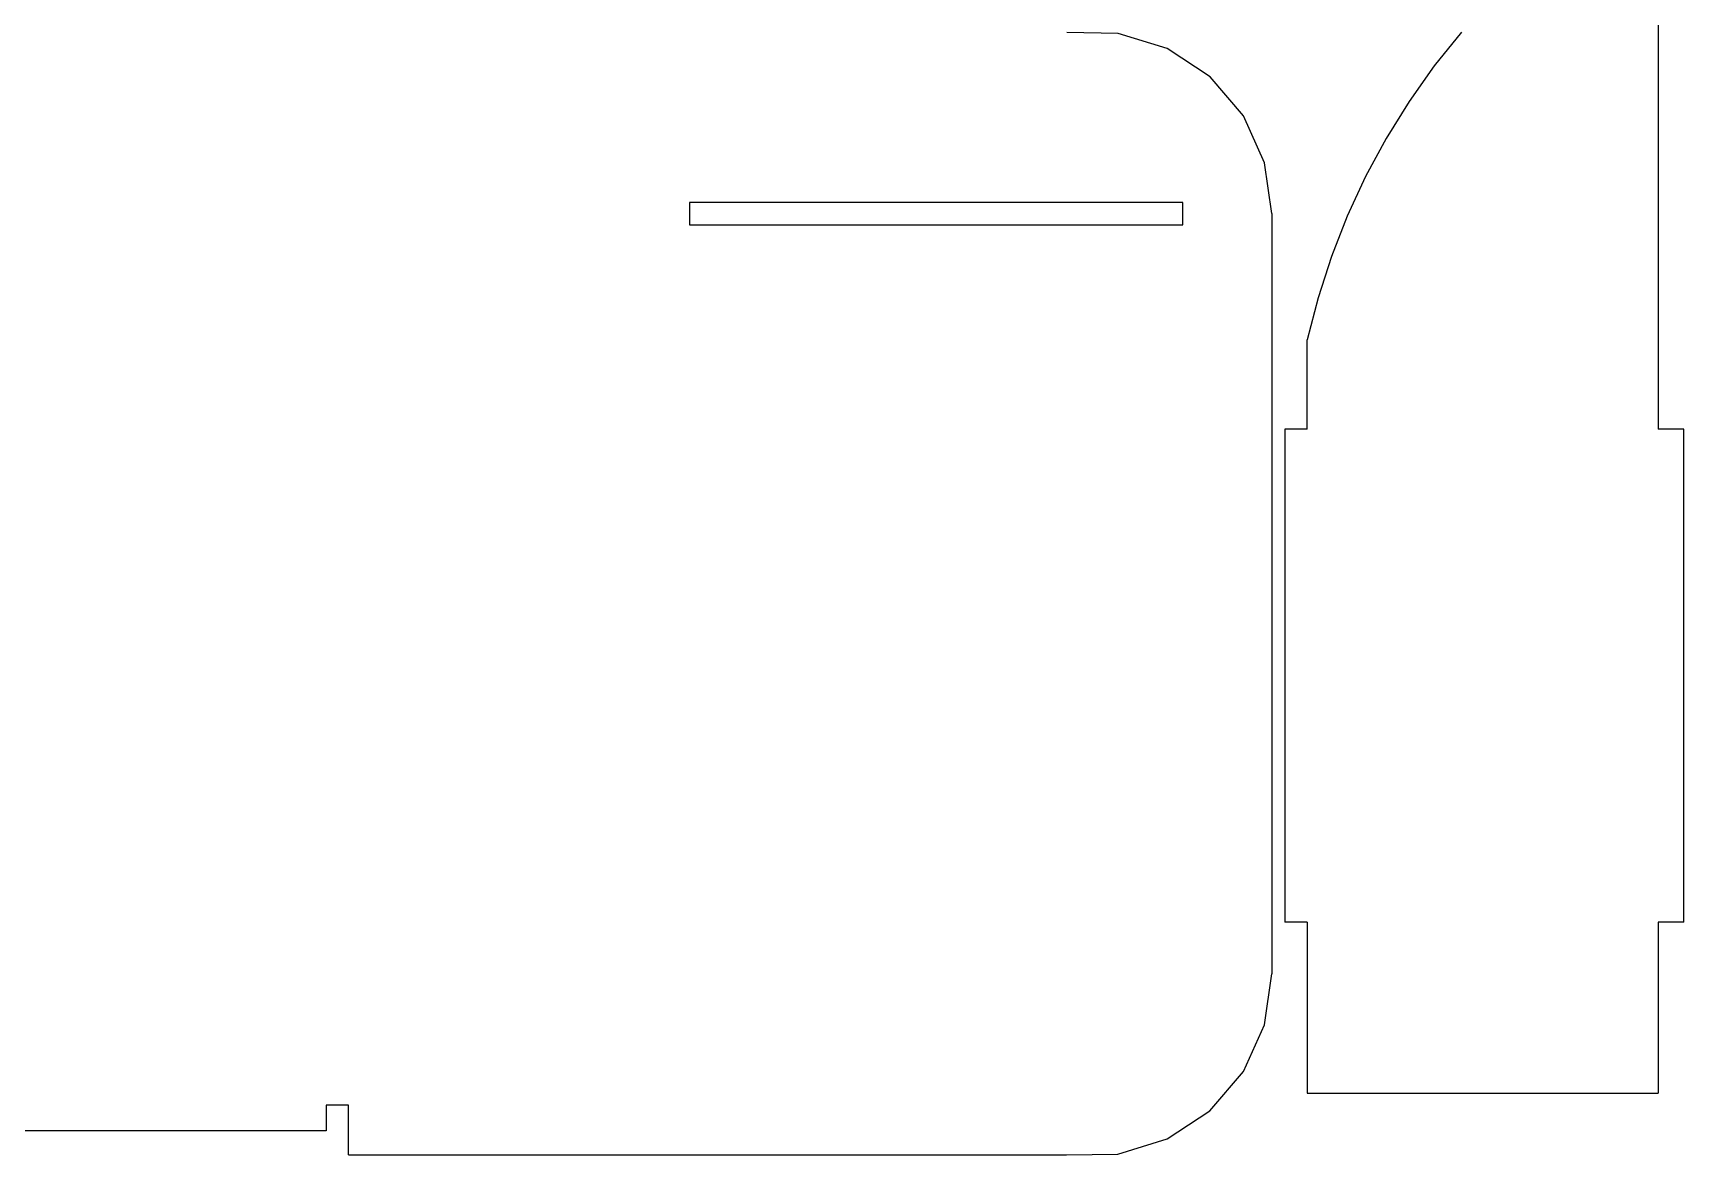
# Model space of a CAD drawing. Header units: millimetres. Extents: x 0 to 561, y -106 to 290.
# Drawn here: x 342.1 to 534.9, y 0.5 to 131.6 of the extents above; entities that cross this region are included whole.
import ezdxf

# ---------------------------------------------------------------- set-up
doc = ezdxf.new("R2010")
doc.units = ezdxf.units.MM
doc.layers.get('0').update_dxf_attribs({"lineweight": 25, "true_color": 0xffffff})
doc.layers.add('Interior', color=1, linetype='Continuous', lineweight=25, true_color=0xff0000)

msp = doc.modelspace()

# ---------------------------------------------------------------- linework, layer by layer
for p, q in [((531.91, 133.05), (531.91, 85.3)), ((468.83, 131.51), (462.83, 131.61)), ((474.56, 129.74), (468.83, 131.51)), ((508.94, 131.66), (505.75, 127.71)), ((479.58, 126.44), (474.56, 129.74)), ((505.75, 127.71), (502.81, 123.57)), ((483.47, 121.87), (479.58, 126.44)), ((502.81, 123.57), (500.13, 119.25)), ((485.94, 116.4), (483.47, 121.87)), ((500.13, 119.25), (497.72, 114.79)), ((486.78, 110.46), (485.94, 116.4)), ((497.72, 114.79), (495.58, 110.18)), ((486.78, 110.46), (486.76, 21.64)), ((495.58, 110.18), (493.73, 105.45)), ((493.73, 105.45), (492.17, 100.62)), ((492.17, 100.62), (490.91, 95.7)), ((490.91, 85.3), (490.91, 95.7)), ((490.91, 85.3), (488.31, 85.3)), ((488.31, 85.3), (488.31, 27.7)), ((534.91, 85.3), (531.91, 85.3)), ((534.91, 27.7), (534.91, 85.3)), ((490.91, 27.7), (488.31, 27.7)), ((490.91, 27.7), (490.91, 7.7)), ((534.91, 27.7), (531.91, 27.7)), ((531.91, 27.7), (531.91, 7.7)), ((485.91, 15.7), (486.76, 21.64)), ((483.45, 10.23), (485.91, 15.7)), ((479.55, 5.66), (483.45, 10.23)), ((378.93, 6.31), (376.33, 6.31)), ((376.33, 6.31), (376.33, 3.31)), ((378.93, 0.49), (378.93, 6.31)), ((490.91, 7.7), (531.91, 7.7)), ((474.54, 2.36), (479.55, 5.66)), ((376.33, 3.31), (314.09, 3.31)), ((468.81, 0.59), (474.54, 2.36)), ((378.93, 0.49), (462.81, 0.49)), ((462.81, 0.49), (468.81, 0.59))]:
    msp.add_line(p, q)
at = {"layer": 'Interior'}
for p, q in [((476.38, 111.76), (418.78, 111.76)), ((418.78, 111.76), (418.78, 109.16)), ((476.38, 109.16), (476.38, 111.76)), ((418.78, 109.16), (476.38, 109.16))]:
    msp.add_line(p, q, dxfattribs=at)

doc.saveas('drawing.dxf')
